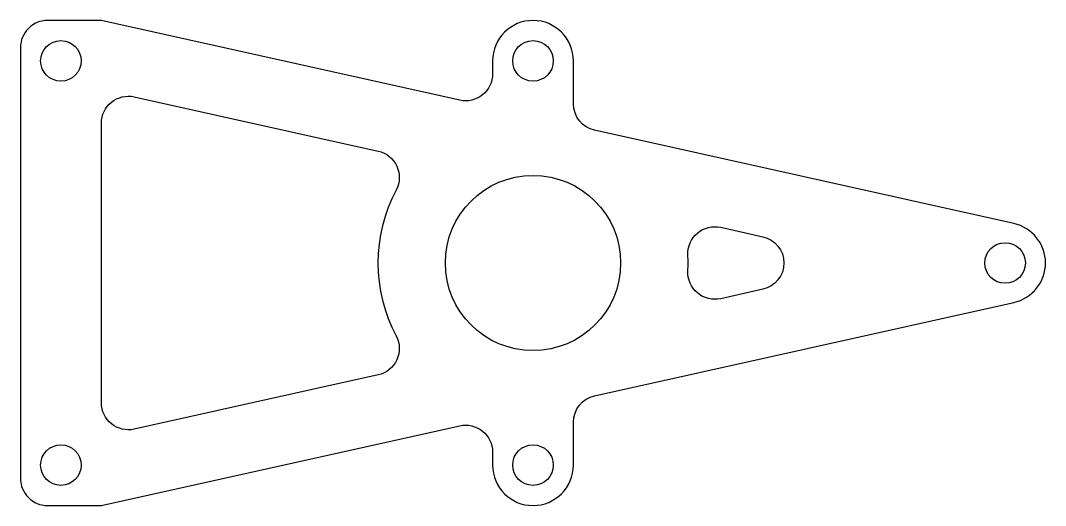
# Model space of a CAD drawing. Header units: millimetres. Extents: x -38 to 38, y -18 to 18.
import ezdxf

# ---------------------------------------------------------------- set-up
doc = ezdxf.new("R2010")
doc.units = ezdxf.units.MM

msp = doc.modelspace()

# ---------------------------------------------------------------- linework, layer by layer
for points in [[(-38, -16, 0.414214), (-36, -18), (-32.22, -18, 0.054856), (-31.785, -17.952), (-5.435, -12.082, -0.479975), (-3, -14.034), (-3, -15, 1), (3, -15), (3, -11.806, -0.351374), (4.565, -9.854), (35.652, -2.928, 0.801733), (35.652, 2.928), (4.565, 9.854, -0.351374), (3, 11.806), (3, 15, 1), (-3, 15), (-3, 14.034, -0.479975), (-5.435, 12.082), (-31.785, 17.952, 0.054856), (-32.22, 18), (-36, 18, 0.414214), (-38, 16)], [(-11.477, -8.305), (-29.565, -12.335, -0.479975), (-32, -10.383), (-32, 10.383, -0.479975), (-29.565, 12.335), (-11.477, 8.305, -0.495935), (-10.147, 5.412, 0.250005), (-10.147, -5.412, -0.495935)], [(11.485, -0.593, 0.025786), (11.485, 0.593, -0.495935), (13.917, 2.648), (17.04, 1.952, -0.801733), (17.04, -1.952), (13.917, -2.648, -0.495935)]]:
    msp.add_lwpolyline(points, format="xyb", close=True)
for centre, radius in [((-35, 15), 1.505), ((0, 15), 1.505), ((0, 0), 6.5), ((35, 0), 1.505), ((-35, -15), 1.505), ((0, -15), 1.505)]:
    msp.add_circle(centre, radius)

doc.saveas('drawing.dxf')
